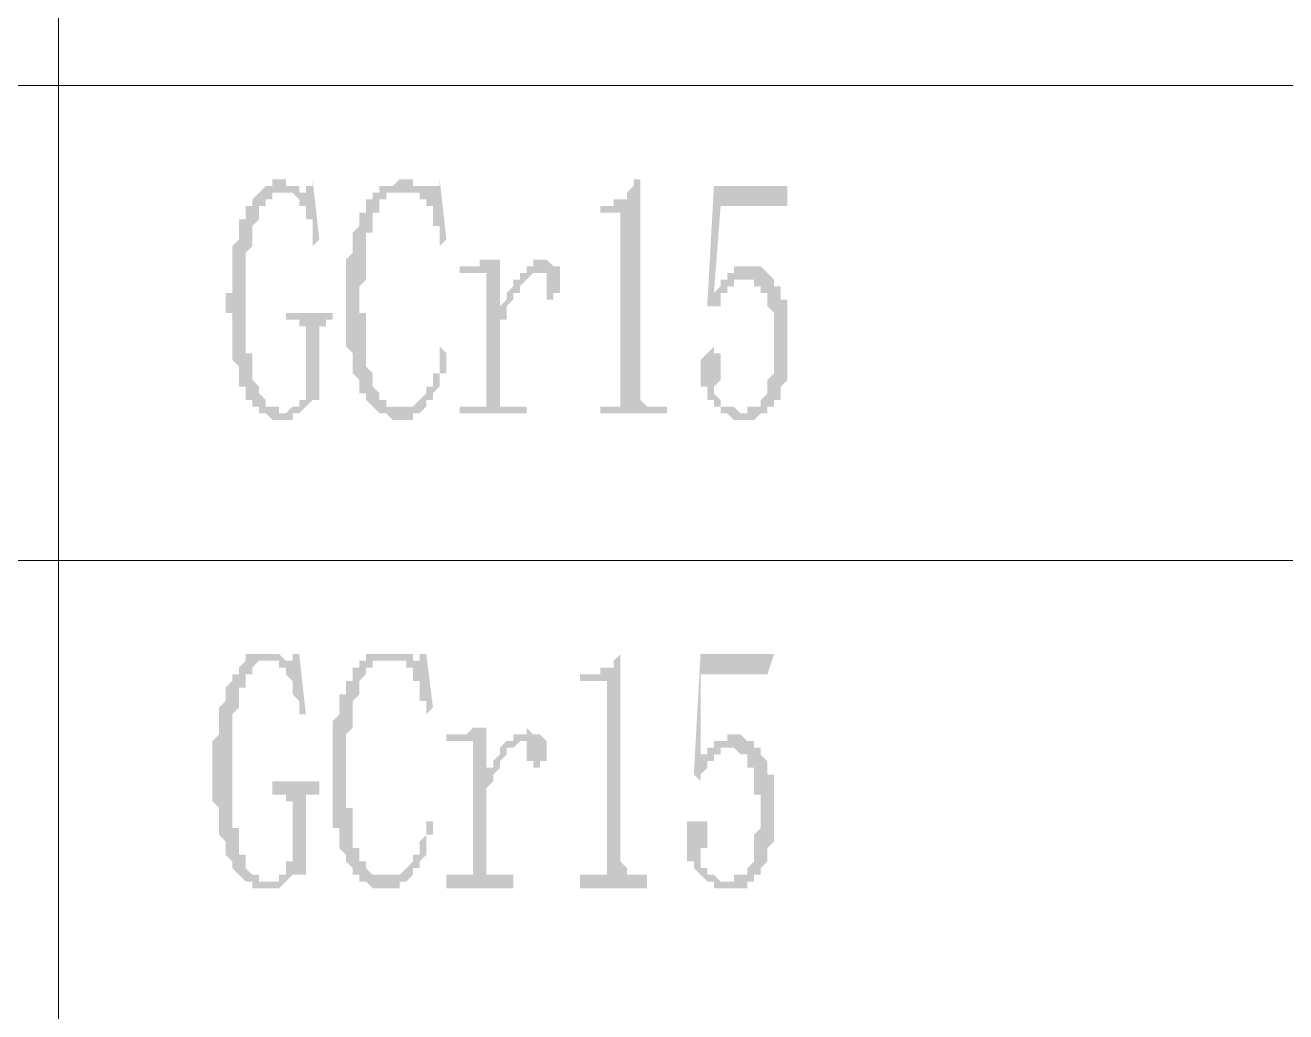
# Model space of a CAD drawing. Header units: millimetres. Extents: x 0 to 275, y 0 to 194.
# Drawn here: x 99.63 to 111.6, y 16.27 to 25.64 of the extents above; entities that cross this region are included whole.
import ezdxf

# ---------------------------------------------------------------- set-up
doc = ezdxf.new("R2010")
doc.units = ezdxf.units.MM

msp = doc.modelspace()

# ---------------------------------------------------------------- hatches: boundary and pattern name
h = msp.add_hatch(color=0)
h.dxf.hatch_style = 2
h.paths.add_polyline_path([(102.0445, 24.045333), (101.981, 24.045333), (101.981, 23.981833), (101.9175, 23.981833), (101.9175, 23.918333), (101.854, 23.918333), (101.854, 23.854833), (101.854, 23.791333), (101.7905, 23.727833), (101.7905, 23.664333), (101.7905, 23.600833), (101.7905, 23.537333), (101.727, 23.473833), (101.727, 23.410333), (101.727, 23.346833), (101.727, 23.283333), (101.727, 23.219833), (101.727, 23.156333), (101.727, 23.092833), (101.727, 23.029333), (101.727, 22.965833), (101.727, 22.902333), (101.727, 22.838833), (101.727, 22.775333), (101.727, 22.711833), (101.727, 22.648333), (101.727, 22.584833), (101.727, 22.521333), (101.7905, 22.521333), (101.7905, 22.457833), (101.7905, 22.394333), (101.7905, 22.330833), (101.7905, 22.267333), (101.854, 22.203833), (101.854, 22.140333), (101.9175, 22.076833), (101.9175, 22.013333), (101.981, 22.013333), (102.0445, 22.013333), (102.0445, 21.949833), (102.108, 21.949833), (102.1715, 22.013333), (102.235, 22.013333), (102.235, 22.076833), (102.2985, 22.076833), (102.2985, 22.140333), (102.2985, 22.203833), (102.2985, 22.648333), (102.2985, 22.711833), (102.2985, 22.775333), (102.235, 22.775333), (102.235, 22.838833), (102.1715, 22.838833), (102.108, 22.838833), (102.108, 22.902333), (102.5525, 22.902333), (102.5525, 22.838833), (102.489, 22.838833), (102.489, 22.775333), (102.4255, 22.775333), (102.4255, 22.711833), (102.4255, 22.648333), (102.4255, 22.013333), (102.4255, 22.076833), (102.362, 22.076833), (102.2985, 22.013333), (102.235, 21.949833), (102.1715, 21.949833), (102.1715, 21.886333), (102.108, 21.886333), (102.0445, 21.886333), (101.981, 21.886333), (101.9175, 21.949833), (101.854, 21.949833), (101.854, 22.013333), (101.7905, 22.013333), (101.7905, 22.076833), (101.727, 22.076833), (101.727, 22.140333), (101.727, 22.203833), (101.6635, 22.203833), (101.6635, 22.267333), (101.6635, 22.330833), (101.6635, 22.394333), (101.6, 22.457833), (101.6, 22.521333), (101.6, 22.584833), (101.6, 22.648333), (101.6, 22.711833), (101.6, 22.775333), (101.6, 22.838833), (101.6, 22.902333), (101.5365, 22.902333), (101.5365, 22.965833), (101.5365, 23.029333), (101.5365, 23.092833), (101.6, 23.092833), (101.6, 23.156333), (101.6, 23.219833), (101.6, 23.283333), (101.6, 23.346833), (101.6, 23.410333), (101.6, 23.473833), (101.6, 23.537333), (101.6635, 23.600833), (101.6635, 23.664333), (101.6635, 23.727833), (101.6635, 23.791333), (101.727, 23.791333), (101.727, 23.854833), (101.727, 23.918333), (101.7905, 23.918333), (101.7905, 23.981833), (101.854, 24.045333), (101.9175, 24.108833), (101.981, 24.108833), (101.981, 24.172333), (102.0445, 24.172333), (102.108, 24.172333), (102.108, 24.108833), (102.1715, 24.108833), (102.235, 24.108833), (102.235, 24.045333), (102.2985, 24.045333), (102.2985, 24.108833), (102.362, 24.108833), (102.362, 24.172333), (102.4255, 23.600833), (102.362, 23.537333), (102.362, 23.600833), (102.362, 23.664333), (102.362, 23.727833), (102.362, 23.791333), (102.2985, 23.791333), (102.2985, 23.854833), (102.2985, 23.918333), (102.235, 23.918333), (102.235, 23.981833), (102.1715, 24.045333), (102.108, 24.045333)])
h = msp.add_hatch(color=0)
h.dxf.hatch_style = 2
h.paths.add_polyline_path([(103.1875, 21.886333), (103.124, 21.886333), (103.0605, 21.949833), (102.997, 21.949833), (102.9335, 22.013333), (102.87, 22.076833), (102.87, 22.140333), (102.8065, 22.140333), (102.8065, 22.203833), (102.8065, 22.267333), (102.743, 22.330833), (102.743, 22.394333), (102.743, 22.457833), (102.743, 22.521333), (102.6795, 22.584833), (102.6795, 22.648333), (102.6795, 22.711833), (102.6795, 22.775333), (102.6795, 22.838833), (102.6795, 22.902333), (102.6795, 22.965833), (102.6795, 23.029333), (102.6795, 23.092833), (102.6795, 23.156333), (102.6795, 23.219833), (102.6795, 23.283333), (102.6795, 23.346833), (102.6795, 23.410333), (102.743, 23.473833), (102.743, 23.537333), (102.743, 23.600833), (102.743, 23.664333), (102.8065, 23.727833), (102.8065, 23.791333), (102.8065, 23.854833), (102.87, 23.854833), (102.87, 23.918333), (102.87, 23.981833), (102.9335, 23.981833), (102.9335, 24.045333), (102.997, 24.045333), (102.997, 24.108833), (103.0605, 24.108833), (103.124, 24.108833), (103.1875, 24.172333), (103.251, 24.172333), (103.3145, 24.172333), (103.3145, 24.108833), (103.378, 24.108833), (103.4415, 24.108833), (103.505, 24.108833), (103.5685, 24.108833), (103.5685, 24.172333), (103.632, 23.600833), (103.5685, 23.537333), (103.5685, 23.600833), (103.5685, 23.664333), (103.5685, 23.727833), (103.505, 23.727833), (103.505, 23.791333), (103.505, 23.854833), (103.505, 23.918333), (103.4415, 23.918333), (103.4415, 23.981833), (103.378, 23.981833), (103.378, 24.045333), (103.3145, 24.045333), (103.251, 24.045333), (103.1875, 24.045333), (103.124, 24.045333), (103.0605, 24.045333), (103.0605, 23.981833), (102.997, 23.981833), (102.997, 23.918333), (102.997, 23.854833), (102.9335, 23.854833), (102.9335, 23.791333), (102.9335, 23.727833), (102.9335, 23.664333), (102.87, 23.664333), (102.87, 23.600833), (102.87, 23.537333), (102.87, 23.473833), (102.87, 23.410333), (102.87, 23.346833), (102.87, 23.283333), (102.87, 23.219833), (102.8065, 23.156333), (102.8065, 23.092833), (102.8065, 23.029333), (102.8065, 22.965833), (102.8065, 22.902333), (102.87, 22.902333), (102.87, 22.838833), (102.87, 22.775333), (102.87, 22.711833), (102.87, 22.648333), (102.87, 22.584833), (102.87, 22.521333), (102.87, 22.457833), (102.87, 22.394333), (102.9335, 22.330833), (102.9335, 22.267333), (102.9335, 22.203833), (102.997, 22.140333), (102.997, 22.076833), (103.0605, 22.076833), (103.0605, 22.013333), (103.124, 22.013333), (103.1875, 22.013333), (103.251, 22.013333), (103.3145, 22.013333), (103.378, 22.076833), (103.4415, 22.140333), (103.4415, 22.203833), (103.505, 22.203833), (103.505, 22.267333), (103.505, 22.330833), (103.5685, 22.330833), (103.5685, 22.394333), (103.5685, 22.457833), (103.5685, 22.521333), (103.5685, 22.584833), (103.632, 22.521333), (103.632, 22.457833), (103.632, 22.394333), (103.632, 22.330833), (103.5685, 22.330833), (103.5685, 22.267333), (103.5685, 22.203833), (103.505, 22.140333), (103.505, 22.076833), (103.4415, 22.076833), (103.4415, 22.013333), (103.378, 21.949833), (103.3145, 21.949833), (103.3145, 21.886333), (103.251, 21.886333)])
h = msp.add_hatch(color=0)
h.dxf.hatch_style = 2
h.paths.add_polyline_path([(105.4735, 24.172333), (105.4735, 22.203833), (105.4735, 22.140333), (105.4735, 22.076833), (105.537, 22.013333), (105.6005, 22.013333), (105.7275, 22.013333), (105.7275, 21.949833), (105.0925, 21.949833), (105.0925, 22.013333), (105.156, 22.013333), (105.2195, 22.013333), (105.283, 22.013333), (105.283, 22.076833), (105.283, 22.140333), (105.283, 22.203833), (105.283, 23.727833), (105.283, 23.791333), (105.283, 23.854833), (105.2195, 23.854833), (105.0925, 23.854833), (105.0925, 23.918333), (105.156, 23.918333), (105.2195, 23.918333), (105.2195, 23.981833), (105.283, 23.981833), (105.3465, 23.981833), (105.3465, 24.045333), (105.41, 24.108833), (105.41, 24.172333)])
h = msp.add_hatch(color=0)
h.dxf.hatch_style = 2
h.paths.add_polyline_path([(106.4895, 23.346833), (106.553, 23.346833), (106.6165, 23.346833), (106.68, 23.283333), (106.7435, 23.219833), (106.7435, 23.156333), (106.807, 23.156333), (106.807, 23.092833), (106.807, 23.029333), (106.8705, 23.029333), (106.8705, 22.965833), (106.8705, 22.902333), (106.8705, 22.838833), (106.8705, 22.775333), (106.8705, 22.711833), (106.8705, 22.648333), (106.8705, 22.584833), (106.8705, 22.521333), (106.8705, 22.457833), (106.8705, 22.394333), (106.8705, 22.330833), (106.8705, 22.267333), (106.807, 22.203833), (106.807, 22.140333), (106.807, 22.076833), (106.7435, 22.076833), (106.7435, 22.013333), (106.68, 22.013333), (106.68, 21.949833), (106.6165, 21.949833), (106.553, 21.886333), (106.4895, 21.886333), (106.426, 21.886333), (106.3625, 21.886333), (106.299, 21.949833), (106.2355, 21.949833), (106.2355, 22.013333), (106.172, 22.013333), (106.172, 22.076833), (106.1085, 22.076833), (106.1085, 22.140333), (106.1085, 22.203833), (106.045, 22.203833), (106.045, 22.267333), (106.045, 22.330833), (106.045, 22.394333), (106.045, 22.457833), (106.1085, 22.521333), (106.172, 22.584833), (106.172, 22.521333), (106.2355, 22.521333), (106.2355, 22.457833), (106.2355, 22.394333), (106.2355, 22.330833), (106.2355, 22.267333), (106.172, 22.203833), (106.172, 22.140333), (106.2355, 22.076833), (106.2355, 22.013333), (106.299, 22.013333), (106.3625, 22.013333), (106.426, 21.949833), (106.4895, 21.949833), (106.4895, 22.013333), (106.553, 22.013333), (106.6165, 22.013333), (106.6165, 22.076833), (106.68, 22.140333), (106.68, 22.203833), (106.68, 22.267333), (106.7435, 22.330833), (106.7435, 22.394333), (106.7435, 22.457833), (106.7435, 22.521333), (106.7435, 22.584833), (106.7435, 22.648333), (106.7435, 22.711833), (106.7435, 22.775333), (106.7435, 22.838833), (106.7435, 22.902333), (106.68, 22.965833), (106.68, 23.029333), (106.68, 23.092833), (106.6165, 23.092833), (106.6165, 23.156333), (106.553, 23.156333), (106.553, 23.219833), (106.4895, 23.219833), (106.426, 23.219833), (106.3625, 23.219833), (106.3625, 23.156333), (106.299, 23.156333), (106.299, 23.092833), (106.2355, 23.092833), (106.2355, 23.029333), (106.2355, 22.965833), (106.172, 22.965833), (106.1085, 22.965833), (106.172, 24.108833), (106.8705, 24.108833), (106.8705, 23.918333), (106.2355, 23.918333), (106.172, 23.092833), (106.2355, 23.156333), (106.2355, 23.219833), (106.299, 23.219833), (106.299, 23.283333), (106.3625, 23.283333), (106.3625, 23.346833), (106.426, 23.346833)])
h = msp.add_hatch(color=0)
h.dxf.hatch_style = 2
h.paths.add_polyline_path([(104.14, 22.965833), (104.2035, 23.029333), (104.2035, 23.092833), (104.267, 23.156333), (104.267, 23.219833), (104.3305, 23.219833), (104.3305, 23.283333), (104.394, 23.283333), (104.394, 23.346833), (104.4575, 23.346833), (104.4575, 23.410333), (104.521, 23.410333), (104.5845, 23.410333), (104.648, 23.346833), (104.7115, 23.346833), (104.7115, 23.283333), (104.7115, 23.219833), (104.7115, 23.156333), (104.7115, 23.092833), (104.648, 23.092833), (104.648, 23.029333), (104.5845, 23.029333), (104.5845, 23.092833), (104.5845, 23.156333), (104.5845, 23.219833), (104.5845, 23.283333), (104.521, 23.283333), (104.4575, 23.283333), (104.394, 23.219833), (104.3305, 23.156333), (104.3305, 23.092833), (104.267, 23.092833), (104.267, 23.029333), (104.2035, 22.965833), (104.2035, 22.902333), (104.2035, 22.838833), (104.14, 22.838833), (104.14, 22.775333), (104.14, 22.076833), (104.14, 22.013333), (104.2035, 22.013333), (104.394, 22.013333), (104.394, 21.949833), (103.759, 21.949833), (103.759, 22.013333), (103.9495, 22.013333), (104.013, 22.013333), (104.013, 22.076833), (104.013, 23.156333), (104.013, 23.219833), (104.013, 23.283333), (103.9495, 23.283333), (103.759, 23.283333), (103.759, 23.346833), (103.8225, 23.346833), (103.886, 23.346833), (103.9495, 23.346833), (103.9495, 23.410333), (104.013, 23.410333), (104.0765, 23.410333), (104.14, 23.410333)])
h = msp.add_hatch(color=0)
h.dxf.hatch_style = 2
h.paths.add_polyline_path([(101.9175, 19.600333), (101.854, 19.600333), (101.7905, 19.536833), (101.7905, 19.473333), (101.727, 19.473333), (101.727, 19.409833), (101.727, 19.346333), (101.6635, 19.346333), (101.6635, 19.282833), (101.6635, 19.219333), (101.6635, 19.155833), (101.6, 19.092333), (101.6, 19.028833), (101.6, 18.965333), (101.6, 18.901833), (101.6, 18.838333), (101.6, 18.774833), (101.6, 18.711333), (101.6, 18.647833), (101.6, 18.584333), (101.6, 18.520833), (101.6, 18.457333), (101.6, 18.393833), (101.6, 18.330333), (101.6, 18.266833), (101.6, 18.203333), (101.6, 18.139833), (101.6, 18.076333), (101.6, 18.012833), (101.6635, 18.012833), (101.6635, 17.949333), (101.6635, 17.885833), (101.6635, 17.822333), (101.6635, 17.758833), (101.727, 17.758833), (101.727, 17.695333), (101.727, 17.631833), (101.7905, 17.568333), (101.854, 17.568333), (101.854, 17.504833), (101.9175, 17.504833), (101.981, 17.504833), (102.0445, 17.504833), (102.0445, 17.568333), (102.108, 17.568333), (102.108, 17.631833), (102.108, 17.695333), (102.1715, 17.695333), (102.1715, 17.758833), (102.1715, 18.203333), (102.1715, 18.266833), (102.108, 18.266833), (102.108, 18.330333), (102.0445, 18.330333), (101.981, 18.330333), (101.981, 18.457333), (102.4255, 18.457333), (102.4255, 18.330333), (102.362, 18.330333), (102.2985, 18.330333), (102.2985, 18.266833), (102.2985, 18.203333), (102.2985, 17.568333), (102.235, 17.568333), (102.1715, 17.568333), (102.108, 17.504833), (102.0445, 17.441333), (101.981, 17.441333), (101.9175, 17.441333), (101.854, 17.441333), (101.7905, 17.441333), (101.7905, 17.504833), (101.727, 17.504833), (101.6635, 17.568333), (101.6, 17.631833), (101.6, 17.695333), (101.5365, 17.758833), (101.5365, 17.822333), (101.5365, 17.885833), (101.473, 17.949333), (101.473, 18.012833), (101.473, 18.076333), (101.473, 18.139833), (101.473, 18.203333), (101.4095, 18.266833), (101.4095, 18.330333), (101.4095, 18.393833), (101.4095, 18.457333), (101.4095, 18.520833), (101.4095, 18.584333), (101.4095, 18.647833), (101.4095, 18.711333), (101.4095, 18.774833), (101.4095, 18.838333), (101.473, 18.901833), (101.473, 18.965333), (101.473, 19.028833), (101.473, 19.092333), (101.473, 19.155833), (101.5365, 19.219333), (101.5365, 19.282833), (101.5365, 19.346333), (101.6, 19.409833), (101.6, 19.473333), (101.6635, 19.473333), (101.6635, 19.536833), (101.727, 19.600333), (101.727, 19.663833), (101.7905, 19.663833), (101.854, 19.663833), (101.9175, 19.663833), (101.981, 19.663833), (102.0445, 19.663833), (102.108, 19.600333), (102.1715, 19.600333), (102.1715, 19.663833), (102.235, 19.663833), (102.2985, 19.092333), (102.235, 19.092333), (102.235, 19.155833), (102.235, 19.219333), (102.1715, 19.282833), (102.1715, 19.346333), (102.1715, 19.409833), (102.108, 19.473333), (102.108, 19.536833), (102.0445, 19.536833), (102.0445, 19.600333), (101.981, 19.600333)])
h = msp.add_hatch(color=0)
h.dxf.hatch_style = 2
h.paths.add_polyline_path([(103.0605, 17.441333), (102.997, 17.441333), (102.9335, 17.441333), (102.87, 17.504833), (102.8065, 17.504833), (102.8065, 17.568333), (102.743, 17.568333), (102.743, 17.631833), (102.6795, 17.695333), (102.6795, 17.758833), (102.616, 17.822333), (102.616, 17.885833), (102.616, 17.949333), (102.616, 18.012833), (102.5525, 18.012833), (102.5525, 18.076333), (102.5525, 18.139833), (102.5525, 18.203333), (102.5525, 18.266833), (102.5525, 18.330333), (102.5525, 18.393833), (102.5525, 18.457333), (102.5525, 18.520833), (102.5525, 18.584333), (102.5525, 18.647833), (102.5525, 18.711333), (102.5525, 18.774833), (102.5525, 18.838333), (102.5525, 18.901833), (102.5525, 18.965333), (102.5525, 19.028833), (102.616, 19.092333), (102.616, 19.155833), (102.616, 19.219333), (102.616, 19.282833), (102.6795, 19.282833), (102.6795, 19.346333), (102.6795, 19.409833), (102.743, 19.409833), (102.743, 19.473333), (102.743, 19.536833), (102.8065, 19.536833), (102.8065, 19.600333), (102.87, 19.600333), (102.87, 19.663833), (102.9335, 19.663833), (102.997, 19.663833), (103.0605, 19.663833), (103.124, 19.663833), (103.1875, 19.663833), (103.251, 19.663833), (103.3145, 19.663833), (103.3145, 19.600333), (103.378, 19.600333), (103.378, 19.663833), (103.4415, 19.663833), (103.505, 19.155833), (103.4415, 19.092333), (103.4415, 19.155833), (103.4415, 19.219333), (103.378, 19.219333), (103.378, 19.282833), (103.378, 19.346333), (103.378, 19.409833), (103.3145, 19.409833), (103.3145, 19.473333), (103.3145, 19.536833), (103.251, 19.536833), (103.251, 19.600333), (103.1875, 19.600333), (103.124, 19.600333), (103.0605, 19.600333), (102.997, 19.600333), (102.9335, 19.600333), (102.9335, 19.536833), (102.87, 19.536833), (102.87, 19.473333), (102.8065, 19.409833), (102.8065, 19.346333), (102.8065, 19.282833), (102.743, 19.219333), (102.743, 19.155833), (102.743, 19.092333), (102.743, 19.028833), (102.743, 18.965333), (102.6795, 18.901833), (102.6795, 18.838333), (102.6795, 18.774833), (102.6795, 18.711333), (102.6795, 18.647833), (102.6795, 18.584333), (102.6795, 18.520833), (102.6795, 18.457333), (102.6795, 18.393833), (102.6795, 18.330333), (102.6795, 18.266833), (102.6795, 18.203333), (102.743, 18.203333), (102.743, 18.139833), (102.743, 18.076333), (102.743, 18.012833), (102.743, 17.949333), (102.743, 17.885833), (102.743, 17.822333), (102.8065, 17.822333), (102.8065, 17.758833), (102.8065, 17.695333), (102.87, 17.695333), (102.87, 17.631833), (102.9335, 17.568333), (102.997, 17.568333), (103.0605, 17.568333), (103.124, 17.568333), (103.1875, 17.568333), (103.251, 17.631833), (103.3145, 17.695333), (103.3145, 17.758833), (103.378, 17.758833), (103.378, 17.822333), (103.378, 17.885833), (103.4415, 17.949333), (103.4415, 18.012833), (103.4415, 18.076333), (103.505, 18.076333), (103.505, 18.012833), (103.505, 17.949333), (103.4415, 17.949333), (103.4415, 17.885833), (103.4415, 17.822333), (103.4415, 17.758833), (103.378, 17.695333), (103.378, 17.631833), (103.3145, 17.631833), (103.3145, 17.568333), (103.251, 17.504833), (103.1875, 17.504833), (103.1875, 17.441333), (103.124, 17.441333)])
h = msp.add_hatch(color=0)
h.dxf.hatch_style = 2
h.paths.add_polyline_path([(105.283, 19.663833), (105.283, 17.758833), (105.283, 17.695333), (105.3465, 17.631833), (105.3465, 17.568333), (105.41, 17.568333), (105.4735, 17.568333), (105.537, 17.568333), (105.537, 17.441333), (104.902, 17.441333), (104.902, 17.568333), (105.029, 17.568333), (105.0925, 17.568333), (105.156, 17.568333), (105.156, 17.631833), (105.156, 17.695333), (105.156, 17.758833), (105.156, 19.282833), (105.156, 19.346333), (105.156, 19.409833), (105.0925, 19.409833), (104.902, 19.409833), (104.902, 19.473333), (105.029, 19.473333), (105.0925, 19.473333), (105.0925, 19.536833), (105.156, 19.536833), (105.2195, 19.536833), (105.2195, 19.600333)])
h = msp.add_hatch(color=0)
h.dxf.hatch_style = 2
h.paths.add_polyline_path([(106.3625, 18.901833), (106.426, 18.901833), (106.4895, 18.838333), (106.553, 18.838333), (106.553, 18.774833), (106.6165, 18.774833), (106.6165, 18.711333), (106.68, 18.647833), (106.68, 18.584333), (106.68, 18.520833), (106.7435, 18.520833), (106.7435, 18.457333), (106.7435, 18.393833), (106.7435, 18.330333), (106.7435, 18.266833), (106.7435, 18.203333), (106.7435, 18.139833), (106.7435, 18.076333), (106.7435, 18.012833), (106.7435, 17.949333), (106.7435, 17.885833), (106.68, 17.822333), (106.68, 17.758833), (106.68, 17.695333), (106.6165, 17.631833), (106.6165, 17.568333), (106.553, 17.568333), (106.553, 17.504833), (106.4895, 17.504833), (106.4895, 17.441333), (106.426, 17.441333), (106.3625, 17.441333), (106.299, 17.441333), (106.2355, 17.441333), (106.172, 17.441333), (106.172, 17.504833), (106.1085, 17.504833), (106.045, 17.568333), (105.9815, 17.631833), (105.9815, 17.695333), (105.918, 17.695333), (105.918, 17.758833), (105.918, 17.822333), (105.918, 17.885833), (105.918, 17.949333), (105.918, 18.012833), (105.918, 18.076333), (105.9815, 18.076333), (106.045, 18.076333), (106.1085, 18.076333), (106.1085, 18.012833), (106.1085, 17.949333), (106.1085, 17.885833), (106.1085, 17.822333), (106.045, 17.822333), (106.045, 17.758833), (106.045, 17.695333), (106.045, 17.631833), (106.1085, 17.631833), (106.1085, 17.568333), (106.172, 17.568333), (106.2355, 17.504833), (106.299, 17.504833), (106.3625, 17.504833), (106.3625, 17.568333), (106.426, 17.568333), (106.4895, 17.568333), (106.4895, 17.631833), (106.553, 17.695333), (106.553, 17.758833), (106.553, 17.822333), (106.553, 17.885833), (106.553, 17.949333), (106.6165, 18.012833), (106.6165, 18.076333), (106.6165, 18.139833), (106.6165, 18.203333), (106.6165, 18.266833), (106.6165, 18.330333), (106.553, 18.330333), (106.553, 18.393833), (106.553, 18.457333), (106.553, 18.520833), (106.553, 18.584333), (106.4895, 18.584333), (106.4895, 18.647833), (106.4895, 18.711333), (106.426, 18.711333), (106.3625, 18.774833), (106.299, 18.774833), (106.2355, 18.774833), (106.2355, 18.711333), (106.172, 18.711333), (106.172, 18.647833), (106.1085, 18.647833), (106.1085, 18.584333), (106.045, 18.520833), (106.045, 18.457333), (105.9815, 18.520833), (106.045, 19.663833), (106.7435, 19.663833), (106.68, 19.473333), (106.045, 19.473333), (106.045, 18.647833), (106.045, 18.711333), (106.1085, 18.711333), (106.1085, 18.774833), (106.172, 18.774833), (106.172, 18.838333), (106.2355, 18.838333), (106.299, 18.838333), (106.299, 18.901833)])
h = msp.add_hatch(color=0)
h.dxf.hatch_style = 2
h.paths.add_polyline_path([(104.013, 18.520833), (104.013, 18.584333), (104.0765, 18.584333), (104.0765, 18.647833), (104.14, 18.711333), (104.14, 18.774833), (104.2035, 18.838333), (104.267, 18.838333), (104.267, 18.901833), (104.3305, 18.901833), (104.394, 18.901833), (104.394, 18.965333), (104.4575, 18.901833), (104.521, 18.901833), (104.5845, 18.838333), (104.5845, 18.774833), (104.5845, 18.711333), (104.5845, 18.647833), (104.521, 18.647833), (104.521, 18.584333), (104.4575, 18.584333), (104.4575, 18.647833), (104.394, 18.647833), (104.394, 18.711333), (104.394, 18.774833), (104.394, 18.838333), (104.3305, 18.838333), (104.267, 18.774833), (104.2035, 18.774833), (104.2035, 18.711333), (104.14, 18.647833), (104.14, 18.584333), (104.0765, 18.520833), (104.0765, 18.457333), (104.013, 18.393833), (104.013, 18.330333), (104.013, 17.631833), (104.013, 17.568333), (104.0765, 17.568333), (104.267, 17.568333), (104.267, 17.441333), (103.632, 17.441333), (103.632, 17.568333), (103.8225, 17.568333), (103.886, 17.568333), (103.886, 17.631833), (103.886, 18.711333), (103.886, 18.774833), (103.886, 18.838333), (103.8225, 18.838333), (103.632, 18.838333), (103.632, 18.901833), (103.6955, 18.901833), (103.759, 18.901833), (103.8225, 18.901833), (103.886, 18.965333), (103.9495, 18.965333), (104.013, 18.965333)])

# ---------------------------------------------------------------- linework, layer by layer
at = {"color": 0, "lineweight": 0}
for points in [[(99.949, 34.141833), (99.949, 6.900333)], [(65.532, 25.061333), (136.779, 25.061333)], [(65.532, 20.552833), (136.779, 20.552833)]]:
    msp.add_lwpolyline(points, dxfattribs=at)

doc.saveas('drawing.dxf')
